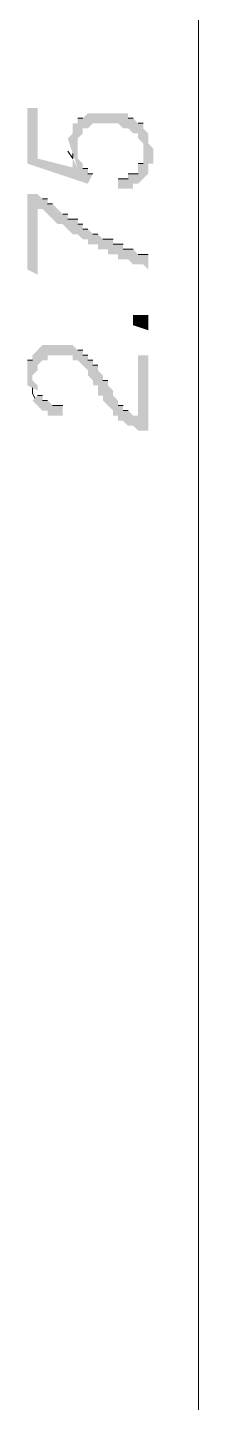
# Model space of a CAD drawing. Header units: millimetres. Extents: x 182 to 575, y -105 to 95.
# Drawn here: x 280.614 to 280.775, y 80.512 to 81.811 of the extents above; entities that cross this region are included whole.
import ezdxf

# ---------------------------------------------------------------- set-up
doc = ezdxf.new("R2010")
doc.units = ezdxf.units.MM
doc.header["$MEASUREMENT"] = 0
doc.layers.add('PDF_Geometry', color=7, linetype='Continuous')
doc.layers.add('PDF_Solid Fills', color=7, linetype='Continuous')

msp = doc.modelspace()

# ---------------------------------------------------------------- hatches: boundary and pattern name
at = {"layer": 'PDF_Solid Fills', "transparency": 33554559}
for points in [[(280.661156312373, 81.67767145993955), (280.6563929790397, 81.6871981266062), (280.6563929790397, 81.67886259758345), (280.6230593811561, 81.6871981266062), (280.6230593811561, 81.7348152165533), (280.6135359684577, 81.7348152165533), (280.6135359684577, 81.68243479327288), (280.6706797250714, 81.663387941421), (280.6754398308915, 81.67291138057448), (280.6706797250714, 81.67291138057448), (280.6706797250714, 81.67767145993955), (280.6659164181931, 81.67767145993955), (280.6659164181931, 81.68243479327288), (280.661156312373, 81.6871981266062), (280.661156312373, 81.70624495200306), (280.6659164181931, 81.71100505782314), (280.6659164181931, 81.71576839115647), (280.6706797250714, 81.71576839115647), (280.6754398308915, 81.72052847052157), (280.6992499896216, 81.72052847052157), (280.704013322955, 81.71576839115647), (280.7087734287751, 81.71576839115647), (280.7135367356534, 81.71100505782314), (280.7182968414735, 81.71100505782314), (280.7182968414735, 81.70624495200306), (280.7230601748068, 81.70148164512474), (280.7230601748068, 81.68243479327288), (280.7182968414735, 81.68243479327288), (280.7182968414735, 81.67291138057448), (280.7087734287751, 81.67291138057448), (280.7087734287751, 81.66814804724112), (280.6992499896216, 81.66814804724112), (280.6992499896216, 81.65862460808768), (280.7135367356534, 81.65862460808768), (280.7135367356534, 81.663387941421), (280.7182968414735, 81.663387941421), (280.7230601748068, 81.66814804724112), (280.7278202541719, 81.67291138057448), (280.7278202541719, 81.68243479327288), (280.7325835875053, 81.68243479327288), (280.7325835875053, 81.6967215393046), (280.7278202541719, 81.70148164512474), (280.7278202541719, 81.71100505782314), (280.7230601748068, 81.71576839115647), (280.7230601748068, 81.72052847052157), (280.7182968414735, 81.72052847052157), (280.7135367356534, 81.7252918038549), (280.7087734287751, 81.7252918038549), (280.7087734287751, 81.73005513718823), (280.6706797250714, 81.73005513718823), (280.6659164181931, 81.7252918038549), (280.661156312373, 81.7252918038549), (280.661156312373, 81.72052847052157), (280.6563929790397, 81.72052847052157), (280.6563929790397, 81.71100505782314), (280.6516328996746, 81.70624495200306)], [(280.7087734287751, 81.59195743877552), (280.7135367356534, 81.58719733295544), (280.7230601748068, 81.58719733295544), (280.7278202541719, 81.58243402607712), (280.7278202541719, 81.59672077210885), (280.7182968414735, 81.59672077210885), (280.7135367356534, 81.60148085147395), (280.704013322955, 81.60148085147395), (280.704013322955, 81.60624418480728), (280.6944899102567, 81.60624418480728), (280.6944899102567, 81.61100751814061), (280.6849632435899, 81.61100751814061), (280.6802031642249, 81.61576759750568), (280.6754398308915, 81.61576759750568), (280.6706797250714, 81.62053093083904), (280.6659164181931, 81.62053093083904), (280.6659164181931, 81.62529103665912), (280.661156312373, 81.62529103665912), (280.661156312373, 81.63005434353744), (280.6516328996746, 81.63005434353744), (280.6516328996746, 81.63481444935755), (280.6468695663413, 81.63481444935755), (280.6373461536429, 81.64433786205595), (280.6325828203095, 81.64433786205595), (280.6325828203095, 81.64910119538928), (280.6278227144894, 81.64910119538928), (280.6230593811561, 81.65386452872261), (280.6135359684577, 81.65386452872261), (280.6135359684577, 81.58243402607712), (280.6230593811561, 81.57767392025698), (280.6230593811561, 81.63957778269088), (280.6278227144894, 81.63957778269088), (280.6325828203095, 81.63481444935755), (280.6373461536429, 81.63005434353744), (280.642106233008, 81.62529103665912), (280.6468695663413, 81.62529103665912), (280.6516328996746, 81.62053093083904), (280.6563929790397, 81.61576759750568), (280.661156312373, 81.61576759750568), (280.6659164181931, 81.61100751814061), (280.6706797250714, 81.61100751814061), (280.6706797250714, 81.60624418480728), (280.6802031642249, 81.60624418480728), (280.6802031642249, 81.60148085147395), (280.6897265769232, 81.60148085147395), (280.6897265769232, 81.59672077210885), (280.6992499896216, 81.59672077210885), (280.6992499896216, 81.59195743877552)], [(280.7135367356534, 81.53005357634166), (280.7278202541719, 81.52529024300833), (280.7278202541719, 81.53957698904006), (280.7135367356534, 81.53957698904006)], [(280.6325828203095, 81.44910288851096), (280.6325828203095, 81.44433955517763), (280.6468695663413, 81.44433955517763), (280.6468695663413, 81.45386296787606), (280.6373461536429, 81.45386296787606), (280.6325828203095, 81.45862630120936), (280.6278227144894, 81.45862630120936), (280.6278227144894, 81.4633864070295), (280.6230593811561, 81.4633864070295), (280.618299301791, 81.45862630120936), (280.6230593811561, 81.45386296787606), (280.6278227144894, 81.44910288851096)]]:
    msp.add_hatch(color=256, dxfattribs=at).paths.add_polyline_path(points)
h = msp.add_hatch(color=256, dxfattribs=at)
h.paths.add_polyline_path([(280.6278227144894, 81.49671997845806), (280.6325828203095, 81.49671997845806), (280.6325828203095, 81.50148331179142)])
h.paths.add_polyline_path([(280.7135367356534, 81.43481614247924), (280.7182968414735, 81.43005280914588), (280.7278202541719, 81.43005280914588), (280.7278202541719, 81.50148331179142), (280.7182968414735, 81.50148331179142), (280.7182968414735, 81.44433955517763), (280.7135367356534, 81.44433955517763), (280.7087734287751, 81.44910288851096), (280.704013322955, 81.44910288851096), (280.704013322955, 81.45386296787606), (280.6992499896216, 81.45386296787606), (280.6992499896216, 81.45862630120936), (280.6944899102567, 81.4633864070295), (280.6944899102567, 81.46814971390782), (280.6897265769232, 81.4729098197279), (280.6897265769232, 81.47767315306123), (280.6849632435899, 81.47767315306123), (280.6849632435899, 81.48243323242633), (280.6802031642249, 81.48719656575966), (280.6802031642249, 81.49195989909299), (280.6754398308915, 81.49195989909299), (280.6754398308915, 81.49671997845806), (280.6706797250714, 81.49671997845806), (280.6706797250714, 81.50148331179142), (280.6659164181931, 81.50148331179142), (280.6659164181931, 81.5062434176115), (280.661156312373, 81.5062434176115), (280.6563929790397, 81.51100672448982), (280.6278227144894, 81.51100672448982), (280.6230593811561, 81.5062434176115), (280.618299301791, 81.50148331179142), (280.618299301791, 81.49671997845806), (280.6135359684577, 81.49671997845806), (280.6135359684577, 81.4729098197279), (280.6230593811561, 81.46814971390782), (280.6230593811561, 81.4729098197279), (280.618299301791, 81.47767315306123), (280.618299301791, 81.48243323242633), (280.6230593811561, 81.48719656575966), (280.6230593811561, 81.49195989909299), (280.6325828203095, 81.50148331179142), (280.6563929790397, 81.50148331179142), (280.6563929790397, 81.49671997845806), (280.661156312373, 81.49671997845806), (280.6659164181931, 81.49195989909299), (280.6706797250714, 81.48719656575966), (280.6706797250714, 81.48243323242633), (280.6754398308915, 81.47767315306123), (280.6754398308915, 81.4729098197279), (280.6802031642249, 81.4729098197279), (280.6802031642249, 81.4633864070295), (280.6849632435899, 81.4633864070295), (280.6849632435899, 81.45862630120936), (280.6897265769232, 81.45386296787606), (280.6944899102567, 81.44910288851096), (280.6944899102567, 81.44433955517763), (280.6992499896216, 81.44433955517763), (280.6992499896216, 81.4395762218443), (280.704013322955, 81.4395762218443), (280.7087734287751, 81.43481614247924)])

# ---------------------------------------------------------------- linework, layer by layer
at = {"layer": 'PDF_Geometry', "lineweight": 13}
for points in [[(280.7754405980874, 80.23481651284959), (280.7754405980874, 80.25862669803479), (280.7754405980874, 82.91100466099775), (280.7754405980874, 82.93481484618292), (280.7754405980874, 82.91100466099775), (280.7754405980874, 82.85862423771732)], [(280.661156312373, 81.7252918038549), (280.6659164181931, 81.7252918038549), (280.661156312373, 81.7252918038549)], [(280.7135367356534, 81.7252918038549), (280.7087734287751, 81.7252918038549), (280.7135367356534, 81.7252918038549)], [(280.7230601748068, 81.72052847052157), (280.7182968414735, 81.72052847052157), (280.7230601748068, 81.72052847052157)], [(280.6516328996746, 81.69433987263795), (280.6563946060238, 81.6871964996221), (280.6563946060238, 81.6919582059713)], [(280.7182968414735, 81.68243479327288), (280.7230601748068, 81.68243479327288), (280.7182968414735, 81.68243479327288)], [(280.6706797250714, 81.67767145993955), (280.6659164181931, 81.67767145993955), (280.6706797250714, 81.67767145993955)], [(280.6754398308915, 81.67291138057448), (280.6706797250714, 81.67291138057448), (280.6754398308915, 81.67291138057448)], [(280.6992499896216, 81.66814804724112), (280.7087734287751, 81.66814804724112), (280.6992499896216, 81.66814804724112)], [(280.7087734287751, 81.67291138057448), (280.7182968414735, 81.67291138057448), (280.7087734287751, 81.67291138057448)], [(280.6325828203095, 81.64910119538928), (280.6278227144894, 81.64910119538928), (280.6325828203095, 81.64910119538928)], [(280.6373461536429, 81.64433786205595), (280.6325828203095, 81.64433786205595), (280.6373461536429, 81.64433786205595)], [(280.6516328996746, 81.63481444935755), (280.6468695663413, 81.63481444935755), (280.6516328996746, 81.63481444935755)], [(280.661156312373, 81.63005434353744), (280.6516328996746, 81.63005434353744), (280.661156312373, 81.63005434353744)], [(280.6659164181931, 81.62529103665912), (280.661156312373, 81.62529103665912), (280.6659164181931, 81.62529103665912)], [(280.6706797250714, 81.62053093083904), (280.6659164181931, 81.62053093083904), (280.6706797250714, 81.62053093083904)], [(280.6802031642249, 81.61576759750568), (280.6754398308915, 81.61576759750568), (280.6802031642249, 81.61576759750568)], [(280.6944899102567, 81.61100751814061), (280.6849632435899, 81.61100751814061), (280.6944899102567, 81.61100751814061)], [(280.704013322955, 81.60624418480728), (280.6944899102567, 81.60624418480728), (280.704013322955, 81.60624418480728)], [(280.7135367356534, 81.60148085147395), (280.704013322955, 81.60148085147395), (280.7135367356534, 81.60148085147395)], [(280.7278202541719, 81.59672077210885), (280.7182968414735, 81.59672077210885), (280.7278202541719, 81.59672077210885)], [(280.7278202541719, 81.52529024300833), (280.7135367356534, 81.53005357634166), (280.7278202541719, 81.52529024300833)], [(280.6659164181931, 81.5062434176115), (280.661156312373, 81.5062434176115), (280.6659164181931, 81.5062434176115)], [(280.6706797250714, 81.50148331179142), (280.6659164181931, 81.50148331179142), (280.6706797250714, 81.50148331179142)], [(280.6135359684577, 81.49671997845806), (280.618299301791, 81.49671997845806), (280.6135359684577, 81.49671997845806)], [(280.6754398308915, 81.49671997845806), (280.6706797250714, 81.49671997845806), (280.6754398308915, 81.49671997845806)], [(280.6802031642249, 81.49195989909299), (280.6754398308915, 81.49195989909299), (280.6802031642249, 81.49195989909299)], [(280.6897265769232, 81.47767315306123), (280.6849632435899, 81.47767315306123), (280.6897265769232, 81.47767315306123)], [(280.6182976748068, 81.47052976681786), (280.6182976748068, 81.46576806046863), (280.6206793414735, 81.46100635411946)], [(280.6278227144894, 81.4633864070295), (280.6230593811561, 81.4633864070295), (280.6278227144894, 81.4633864070295)], [(280.6325828203095, 81.45862630120936), (280.6278227144894, 81.45862630120936), (280.6325828203095, 81.45862630120936)], [(280.6468695663413, 81.45386296787606), (280.6373461536429, 81.45386296787606), (280.6468695663413, 81.45386296787606)], [(280.704013322955, 81.45386296787606), (280.6992499896216, 81.45386296787606), (280.704013322955, 81.45386296787606)], [(280.7087734287751, 81.44910288851096), (280.704013322955, 81.44910288851096), (280.7087734287751, 81.44910288851096)]]:
    msp.add_lwpolyline(points, dxfattribs=at)

doc.saveas('drawing.dxf')
